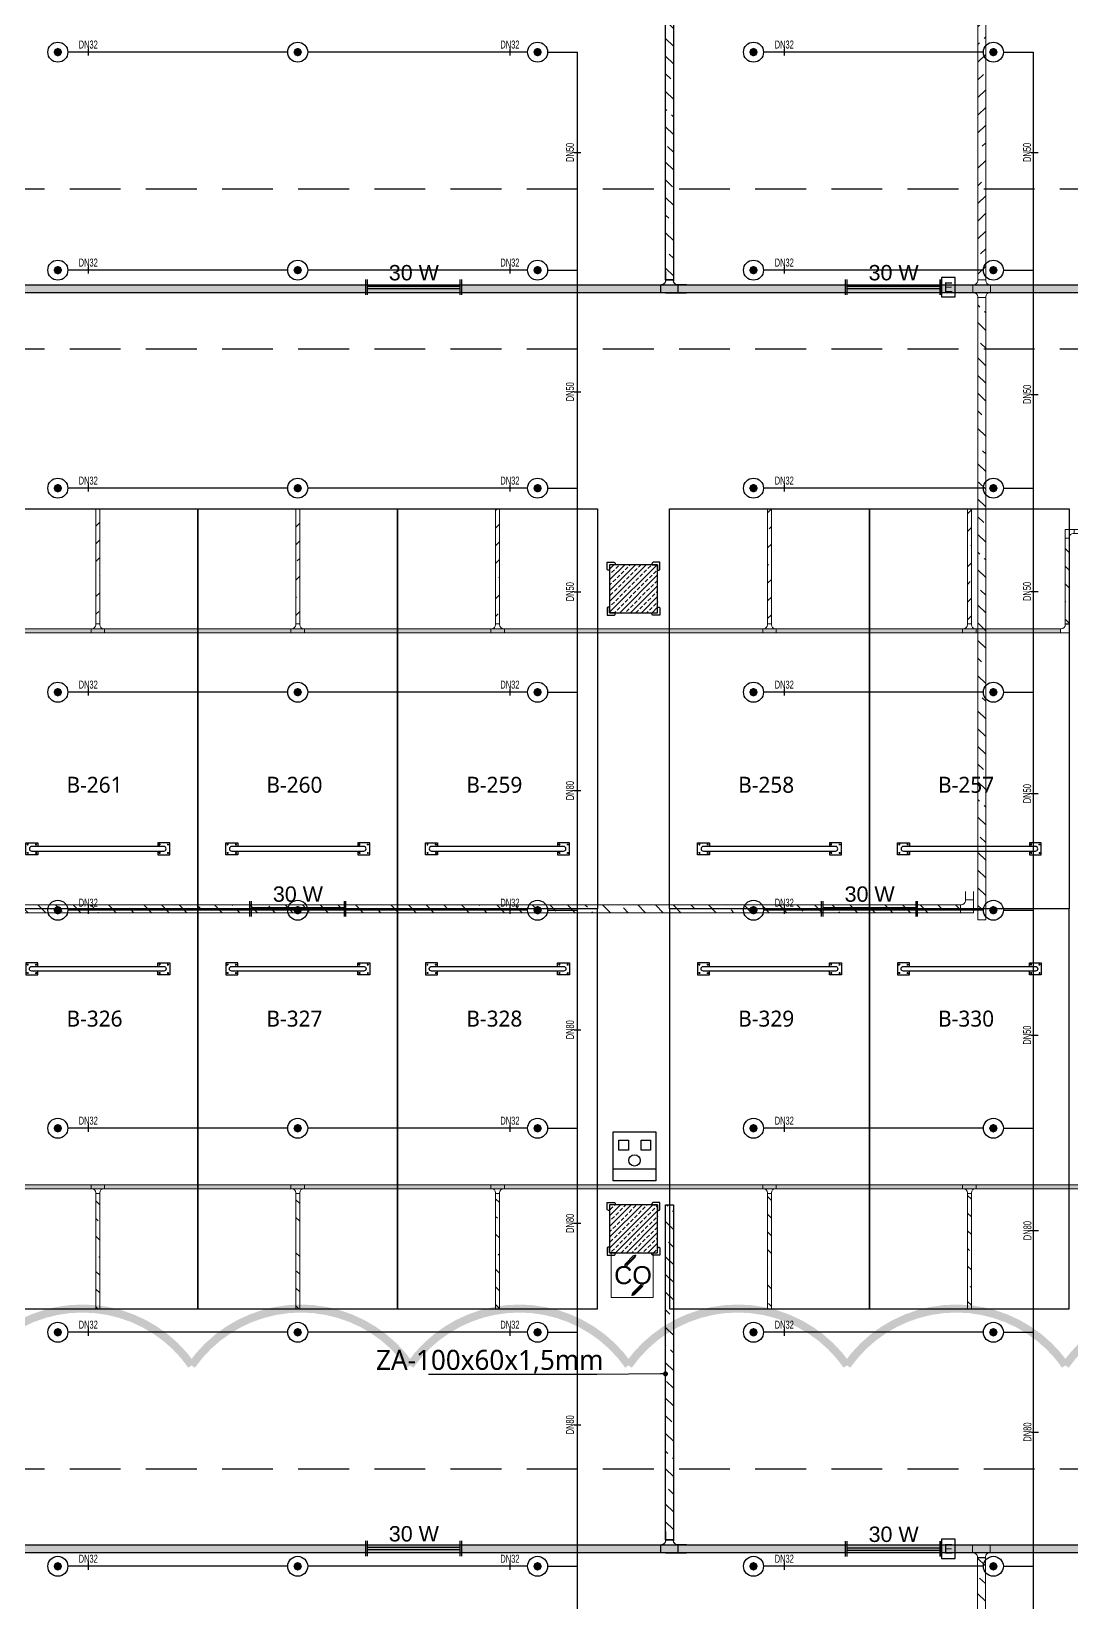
# Model space of a CAD drawing. Header units: millimetres. Extents: x -379292 to 1221486, y 92049 to 447512.
# Drawn here: x -132185 to -119176, y 203947 to 223584 of the extents above; entities that cross this region are included whole.
import ezdxf
from ezdxf import colors
from ezdxf.entities.mleader import LeaderData, LeaderLine
from ezdxf.enums import TextEntityAlignment as Align
from ezdxf.math import Vec2, Vec3

# ---------------------------------------------------------------- set-up
doc = ezdxf.new("R2010")
doc.units = ezdxf.units.MM
doc.linetypes.add('HIDDEN', pattern=[9.525, 6.35, -3.175])
for name, color, linetype in [('-M-YNGN-BORUID', 7, 'Continuous'), ('-M-YNGN-BORUUZUN', 7, 'Continuous'), ('-M-YNGN-BORUYUK', 7, 'Continuous'), ('-M-YNGN-SPR-YUK', 7, 'Continuous'), ('-M-YNGN-ZON4-CAP-', 7, 'Continuous'), ('-M-YNGN-ZON4-SPR-', 7, 'Continuous'), ('05_HATCH CONCRETE', 141, 'Continuous'), ('05_SYMBOL', 2, 'Continuous'), ('08_LAMP', 4, 'Continuous'), ('08_SOCKET', 4, 'Continuous'), ('202-A-Y-MahalAd', 141, 'Continuous'), ('E_CT_ZA', 6, 'Continuous'), ('EYazı', 7, 'Continuous')]:
    doc.layers.add(name, color=color, linetype=linetype)
doc.layers.add('-M-YNGN-SPR-CAPCIZGI', color=188, linetype='Continuous', plot=False)
for name, color, linetype, lineweight in [('-M-YNGN-ZON4', 3, 'SP', 30), ('08_DEDECTOR', 3, 'Continuous', 9), ('E_CT_AYDINLATMA', 3, 'Continuous', 9), ('E_CT_KIRMIZI', 1, 'Continuous', 9)]:
    doc.layers.add(name, color=color, linetype=linetype, lineweight=lineweight)
doc.styles.add('CIZGI', font='tahoma.ttf', dxfattribs={"width": 0.8, "oblique": 20})
doc.styles.add('HCAD', font='HCAD.SHX', dxfattribs={"width": 0.8, "height": 0.2})
doc.styles.add('PIPESIZE', font='hcad.shx', dxfattribs={"width": 0.8})
doc.styles.add('SPR-NOT', font='romans.shx')
doc.styles.get("Standard").update_dxf_attribs({"font": 'segoeuil.ttf'})
doc.styles.add('YAZI-2', font='arial.ttf', dxfattribs={"height": 2})
doc.styles.add('YAZI-3', font='arial.ttf', dxfattribs={"height": 3})
doc.linetypes.add('SP', pattern='A,2,-0.1,["SP",CIZGI,S=0.14,R=0.2,X=0,Y=-0.07],-0.255', length=2.355)
pattern_1 = [(225, (905000, -3e-07), (67.351921, -67.351921), []), (225, (904932.65, -3e-07), (67.351921, -67.351921), [47.625, -23.8125])]

# ---------------------------------------------------------------- blocks, each defined once
blk = doc.blocks.new('202_Vida')
at = {"color": 0, "linetype": 'ByBlock', "ltscale": 0.2}
for points in [[(1, 0), (-1, 0)], [(0, 1), (0, -1)]]:
    blk.add_lwpolyline(points, dxfattribs=at)
at = {"color": 0, "linetype": 'ByBlock'}
for radius in [0.42, 0.23, 0.155]:
    blk.add_circle((0, 0), radius, dxfattribs=at)
blk = doc.blocks.new('202_Stoper')
at = {"color": 0, "linetype": 'ByBlock'}
for points in [[(-750, -30), (-750, -75), (-900, -75), (-900, 75), (-750, 75), (-750, 30)], [(750, -30), (750, -75), (900, -75), (900, 75), (750, 75), (750, 30)]]:
    blk.add_lwpolyline(points, dxfattribs=at)
blk.add_lwpolyline([(825, -30, 1), (825, 30), (-825, 30, 1), (-825, -30)], format="xyb", close=True, dxfattribs=at)
at = {"color": 0, "linetype": 'ByBlock', "yscale": 10, "zscale": 10, "rotation": 180}
for p, xscale in [((-877, 53), -10), ((-772, 53), 10), ((772, 53), -10), ((877, 53), 10)]:
    blk.add_blockref('202_Vida', p, dxfattribs=dict(at, xscale=xscale))
at = {"color": 0, "linetype": 'ByBlock', "yscale": 10, "zscale": 10}
for p, xscale in [((-877, -52), 10), ((-772, -52), -10), ((772, -52), 10), ((877, -52), -10)]:
    blk.add_blockref('202_Vida', p, dxfattribs=dict(at, xscale=xscale))
blk = doc.blocks.new('202_Mahalblok')
at = {"color": 0, "linetype": 'ByBlock', "flags": 128}
blk.add_lwpolyline([(0, 0), (0, 5000), (2500, 5000), (2500, 0)], close=True, dxfattribs=at)
at = {"color": 252}
blk.add_blockref('202_Stoper', (1250, 750), dxfattribs=at)
at = {"color": 0, "linetype": 'ByBlock', "ltscale": 25}
blk.add_attdef('MAHALNO', text='', height=200, dxfattribs=at).set_placement((1209, 1390), align=Align.BOTTOM_CENTER)
blk = doc.blocks.new('bariyer')
at = {"color": 8, "ltscale": 25}
blk.add_lwpolyline([(0, -70), (15, -70, 0.414214), (30, -55), (30, 30), (-55, 30, 0.414214), (-70, 15), (-70, 0), (0, 0)], format="xyb", close=True, dxfattribs=at)
blk = doc.blocks.new('OtoParkBodrumKatMimari')
at = {"layer": '05_HATCH CONCRETE'}
h = blk.add_hatch(dxfattribs=at)
h.set_pattern_fill('ANSI33', color=8, scale=15, angle=180, style=0)
h.set_pattern_definition(pattern_1)
h.paths.add_polyline_path([(122000, 116100), (121400, 116100), (121400, 115500), (122000, 115500)])
h = blk.add_hatch(dxfattribs=at)
h.set_pattern_fill('ANSI33', color=8, scale=15, angle=180, style=0)
h.set_pattern_definition(pattern_1)
h.paths.add_polyline_path([(122000, 108100), (121400, 108100), (121400, 107500), (122000, 107500)])
at = {"color": 5}
for points in [[(122000, 116100), (121400, 116100), (121400, 115500), (122000, 115500)], [(122000, 108100), (121400, 108100), (121400, 107500), (122000, 107500)]]:
    blk.add_lwpolyline(points, close=True, dxfattribs=at)
at = {"layer": '05_SYMBOL', "color": 252, "linetype": 'HIDDEN', "ltscale": 100}
for points in [[(19400, 120800), (128500, 120800)], [(19400, 118800), (135650, 118800)], [(19400, 104800), (128500, 104800)]]:
    blk.add_lwpolyline(points, dxfattribs=at)
at = {"layer": '05_SYMBOL', "color": 8, "xscale": -1}
for p in [(121400, 116100), (121400, 108100)]:
    blk.add_blockref('bariyer', p, dxfattribs=at)
at = {"layer": '05_SYMBOL', "color": 8}
for p in [(122000, 116100), (122000, 108100)]:
    blk.add_blockref('bariyer', p, dxfattribs=at)
at = {"layer": '05_SYMBOL', "color": 8, "rotation": 180}
for p in [(121400, 115500), (121400, 107500)]:
    blk.add_blockref('bariyer', p, dxfattribs=at)
at = {"layer": '05_SYMBOL', "color": 8, "xscale": -1, "rotation": 180}
for p in [(122000, 115500), (122000, 107500)]:
    blk.add_blockref('bariyer', p, dxfattribs=at)
at = {"layer": '202-A-Y-MahalAd', "color": 8, "ltscale": 25}
for p, values in [((113750, 111800), {'MAHALNO': 'B-261'}), ((116250, 111800), {'MAHALNO': 'B-260'}), ((118750, 111800), {'MAHALNO': 'B-259'}), ((122150, 111800), {'MAHALNO': 'B-258'}), ((124650, 111800), {'MAHALNO': 'B-257'})]:
    blk.add_blockref('202_Mahalblok', p, dxfattribs=at).add_auto_attribs(values)
ref = blk.add_blockref('202_Mahalblok', (113750, 111800), dxfattribs=dict(at, xscale=-1, rotation=180))
ref.add_attrib('MAHALNO', 'B-326', dxfattribs={"layer": '0', "color": 0, "linetype": 'ByBlock', "ltscale": 25, "height": 200}).set_placement((114959, 110267), align=Align.BOTTOM_CENTER)
ref = blk.add_blockref('202_Mahalblok', (116250, 111800), dxfattribs=dict(at, xscale=-1, rotation=180))
ref.add_attrib('MAHALNO', 'B-327', dxfattribs={"layer": '0', "color": 0, "linetype": 'ByBlock', "ltscale": 25, "height": 200}).set_placement((117459, 110267), align=Align.BOTTOM_CENTER)
ref = blk.add_blockref('202_Mahalblok', (118750, 111800), dxfattribs=dict(at, xscale=-1, rotation=180))
ref.add_attrib('MAHALNO', 'B-328', dxfattribs={"layer": '0', "color": 0, "linetype": 'ByBlock', "ltscale": 25, "height": 200}).set_placement((119959, 110267), align=Align.BOTTOM_CENTER)
ref = blk.add_blockref('202_Mahalblok', (122150, 111800), dxfattribs=dict(at, xscale=-1, rotation=180))
ref.add_attrib('MAHALNO', 'B-329', dxfattribs={"layer": '0', "color": 0, "linetype": 'ByBlock', "ltscale": 25, "height": 200}).set_placement((123359, 110267), align=Align.BOTTOM_CENTER)
ref = blk.add_blockref('202_Mahalblok', (124650, 111800), dxfattribs=dict(at, xscale=-1, rotation=180))
ref.add_attrib('MAHALNO', 'B-330', dxfattribs={"layer": '0', "color": 0, "linetype": 'ByBlock', "ltscale": 25, "height": 200}).set_placement((125859, 110267), align=Align.BOTTOM_CENTER)
blk = doc.blocks.new('SP-C-UP-12')
at = {"ltscale": 10}
blk.add_line((0, 0), (0, 0), dxfattribs=at)
at = {"color": 1, "linetype": 'Continuous'}
blk.add_circle((0, 0), 12.5, dxfattribs=at)
at = {"ltscale": 10}
for points in [[(-5.4, 0), (-3.8, 3.8), (-3.8, -3.8), (0, 5.4)], [(-3.8, -3.8), (0, 5.4), (0, -5.4), (3.8, 3.8)], [(0, -5.4), (3.8, 3.8), (3.8, -3.8), (5.4, 0)]]:
    blk.add_solid(points, dxfattribs=at)
at = {"layer": '-M-YNGN-SPR-YUK', "style": 'SPR-NOT', "width": 0.5, "flags": 9}
for tag, p in [('YUK', (0, 17.8)), ('CAP', (0, 14.4)), ('TIP', (0.2, 10.8))]:
    blk.add_attdef(tag, text='', height=2.5, dxfattribs=at).set_placement(p, align=Align.MIDDLE_CENTER)
blk = doc.blocks.new('SPRKL100')
at = {"layer": '-M-YNGN-SPR-CAPCIZGI'}
blk.add_line((0, 0.43), (0, -0.43), dxfattribs=at)
at = {"layer": '-M-YNGN-BORUID', "color": 0, "style": 'HCAD', "width": 0.8, "flags": 1}
blk.add_attdef('DIC', text='', height=0.4, dxfattribs=at).set_placement((0, -1.69), align=Align.CENTER)
at = {"layer": '-M-YNGN-BORUUZUN', "color": 0, "style": 'HCAD', "width": 0.7}
blk.add_attdef('BOY', text='', height=0.8, dxfattribs=at).set_placement((0, -1.08), align=Align.CENTER)
at = {"layer": '-M-YNGN-BORUYUK', "color": 6, "style": 'PIPESIZE', "width": 0.8}
blk.add_attdef('YUK', text='', height=0.5, dxfattribs=at).set_placement((0, 1.87), align=Align.CENTER)
at = {"color": 0, "style": 'PIPESIZE', "width": 0.7}
blk.add_attdef('CAP', text='', height=1, dxfattribs=at).set_placement((0, 0.45), align=Align.CENTER)
blk = doc.blocks.new('A$C69E781E7')
at = {"layer": '-M-YNGN-ZON4', "ltscale": 500}
for p, q in [((-2193.4, -2137.6), (-2468.4, -2137.6)), ((-1893.4, -2137.6), (-2168.4, -2137.6)), ((-1868.4, -2137.6), (-1830.9, -2137.6)), ((-1830.9, -7485.1), (-1830.9, -2137.6)), ((-1323.4, -2137.6), (-1598.4, -2137.6)), ((-1298.4, -2137.6), (-1260.9, -2137.6)), ((-1260.9, -2137.6), (-1260.9, -7485.1)), ((-2193.4, -2410.1), (-2468.4, -2410.1)), ((-1893.4, -2410.1), (-2168.4, -2410.1)), ((-1868.4, -2410.1), (-1830.9, -2410.1)), ((-1323.4, -2410.1), (-1598.4, -2410.1)), ((-1298.4, -2410.1), (-1260.9, -2410.1)), ((-2193.4, -2682.6), (-2468.4, -2682.6)), ((-1893.4, -2682.6), (-2168.4, -2682.6)), ((-1868.4, -2682.6), (-1830.9, -2682.6)), ((-1323.4, -2682.6), (-1598.4, -2682.6)), ((-1298.4, -2682.6), (-1260.9, -2682.6)), ((-2193.4, -2937.6), (-2468.4, -2937.6)), ((-1893.4, -2937.6), (-2168.4, -2937.6)), ((-1868.4, -2937.6), (-1830.9, -2937.6)), ((-1323.4, -2937.6), (-1598.4, -2937.6)), ((-1298.4, -2937.6), (-1260.9, -2937.6)), ((-2193.4, -3210.1), (-2468.4, -3210.1)), ((-1893.4, -3210.1), (-2168.4, -3210.1)), ((-1868.4, -3210.1), (-1830.9, -3210.1)), ((-1323.4, -3210.1), (-1598.4, -3210.1)), ((-1298.4, -3210.1), (-1260.9, -3210.1)), ((-2193.4, -3482.6), (-2468.4, -3482.6)), ((-1893.4, -3482.6), (-2168.4, -3482.6)), ((-1868.4, -3482.6), (-1830.9, -3482.6)), ((-1323.4, -3482.6), (-1598.4, -3482.6)), ((-1298.4, -3482.6), (-1260.9, -3482.6)), ((-2193.4, -3737.6), (-2468.4, -3737.6)), ((-1893.4, -3737.6), (-2168.4, -3737.6)), ((-1868.4, -3737.6), (-1830.9, -3737.6)), ((-1323.4, -3737.6), (-1598.4, -3737.6)), ((-1298.4, -3737.6), (-1260.9, -3737.6)), ((-2193.4, -4030.1), (-2468.4, -4030.1)), ((-1893.4, -4030.1), (-2168.4, -4030.1)), ((-1868.4, -4030.1), (-1830.9, -4030.1)), ((-1323.4, -4030.1), (-1598.4, -4030.1)), ((-1298.4, -4030.1), (-1260.9, -4030.1))]:
    blk.add_line(p, q, dxfattribs=at)
at = {"layer": '-M-YNGN-ZON4-CAP-'}
ref = blk.add_blockref('SPRKL100', (-2442.9, -2137.6), dxfattribs=dict(at, xscale=10, yscale=10, zscale=10))
ref.add_attrib('CAP', 'DN32', dxfattribs={"layer": '0', "color": 0, "height": 10, "style": 'PIPESIZE', "width": 0.7}).set_placement((-2442.9, -2133.1), align=Align.CENTER)
ref = blk.add_blockref('SPRKL100', (-1915.5, -2137.6), dxfattribs=dict(at, xscale=10, yscale=10, zscale=10))
ref.add_attrib('CAP', 'DN32', dxfattribs={"layer": '0', "color": 0, "height": 10, "style": 'PIPESIZE', "width": 0.7}).set_placement((-1915.5, -2133.1), align=Align.CENTER)
ref = blk.add_blockref('SPRKL100', (-1572.4, -2137.6), dxfattribs=dict(at, xscale=10, yscale=10, zscale=10))
ref.add_attrib('CAP', 'DN32', dxfattribs={"layer": '0', "color": 0, "height": 10, "style": 'PIPESIZE', "width": 0.7}).set_placement((-1572.4, -2133.1), align=Align.CENTER)
ref = blk.add_blockref('SPRKL100', (-1830.9, -2263), dxfattribs=dict(at, xscale=10.00000000000001, yscale=10.00000000000001, zscale=10.00000000000001, rotation=90))
ref.add_attrib('CAP', 'DN50', dxfattribs={"layer": '0', "color": 0, "height": 10, "rotation": 90, "style": 'PIPESIZE', "width": 0.7}).set_placement((-1835.4, -2263), align=Align.CENTER)
ref = blk.add_blockref('SPRKL100', (-1259.2, -2263), dxfattribs=dict(at, xscale=10.00000000000001, yscale=10.00000000000001, zscale=10.00000000000001, rotation=90))
ref.add_attrib('CAP', 'DN50', dxfattribs={"layer": '0', "color": 0, "height": 10, "rotation": 90, "style": 'PIPESIZE', "width": 0.7}).set_placement((-1263.7, -2263), align=Align.CENTER)
ref = blk.add_blockref('SPRKL100', (-2442.9, -2410.1), dxfattribs=dict(at, xscale=10, yscale=10, zscale=10))
ref.add_attrib('CAP', 'DN32', dxfattribs={"layer": '0', "color": 0, "height": 10, "style": 'PIPESIZE', "width": 0.7}).set_placement((-2442.9, -2405.6), align=Align.CENTER)
ref = blk.add_blockref('SPRKL100', (-1915.5, -2410.1), dxfattribs=dict(at, xscale=10, yscale=10, zscale=10))
ref.add_attrib('CAP', 'DN32', dxfattribs={"layer": '0', "color": 0, "height": 10, "style": 'PIPESIZE', "width": 0.7}).set_placement((-1915.5, -2405.6), align=Align.CENTER)
ref = blk.add_blockref('SPRKL100', (-1572.4, -2410.1), dxfattribs=dict(at, xscale=10, yscale=10, zscale=10))
ref.add_attrib('CAP', 'DN32', dxfattribs={"layer": '0', "color": 0, "height": 10, "style": 'PIPESIZE', "width": 0.7}).set_placement((-1572.4, -2405.6), align=Align.CENTER)
ref = blk.add_blockref('SPRKL100', (-1830.9, -2562.1), dxfattribs=dict(at, xscale=10.00000000000001, yscale=10.00000000000001, zscale=10.00000000000001, rotation=90))
ref.add_attrib('CAP', 'DN50', dxfattribs={"layer": '0', "color": 0, "height": 10, "rotation": 90, "style": 'PIPESIZE', "width": 0.7}).set_placement((-1835.4, -2562.1), align=Align.CENTER)
ref = blk.add_blockref('SPRKL100', (-1259.2, -2565.3), dxfattribs=dict(at, xscale=10.00000000000001, yscale=10.00000000000001, zscale=10.00000000000001, rotation=90))
ref.add_attrib('CAP', 'DN50', dxfattribs={"layer": '0', "color": 0, "height": 10, "rotation": 90, "style": 'PIPESIZE', "width": 0.7}).set_placement((-1263.7, -2565.3), align=Align.CENTER)
ref = blk.add_blockref('SPRKL100', (-2442.9, -2682.6), dxfattribs=dict(at, xscale=10, yscale=10, zscale=10))
ref.add_attrib('CAP', 'DN32', dxfattribs={"layer": '0', "color": 0, "height": 10, "style": 'PIPESIZE', "width": 0.7}).set_placement((-2442.9, -2678.1), align=Align.CENTER)
ref = blk.add_blockref('SPRKL100', (-1915.5, -2682.6), dxfattribs=dict(at, xscale=10, yscale=10, zscale=10))
ref.add_attrib('CAP', 'DN32', dxfattribs={"layer": '0', "color": 0, "height": 10, "style": 'PIPESIZE', "width": 0.7}).set_placement((-1915.5, -2678.1), align=Align.CENTER)
ref = blk.add_blockref('SPRKL100', (-1572.4, -2682.6), dxfattribs=dict(at, xscale=10, yscale=10, zscale=10))
ref.add_attrib('CAP', 'DN32', dxfattribs={"layer": '0', "color": 0, "height": 10, "style": 'PIPESIZE', "width": 0.7}).set_placement((-1572.4, -2678.1), align=Align.CENTER)
ref = blk.add_blockref('SPRKL100', (-1830.9, -2812), dxfattribs=dict(at, xscale=10.00000000000001, yscale=10.00000000000001, zscale=10.00000000000001, rotation=90))
ref.add_attrib('CAP', 'DN50', dxfattribs={"layer": '0', "color": 0, "height": 10, "rotation": 90, "style": 'PIPESIZE', "width": 0.7}).set_placement((-1835.4, -2812), align=Align.CENTER)
ref = blk.add_blockref('SPRKL100', (-1259.2, -2811.7), dxfattribs=dict(at, xscale=10.00000000000001, yscale=10.00000000000001, zscale=10.00000000000001, rotation=90))
ref.add_attrib('CAP', 'DN50', dxfattribs={"layer": '0', "color": 0, "height": 10, "rotation": 90, "style": 'PIPESIZE', "width": 0.7}).set_placement((-1263.7, -2811.7), align=Align.CENTER)
ref = blk.add_blockref('SPRKL100', (-2442.9, -2937.6), dxfattribs=dict(at, xscale=10, yscale=10, zscale=10))
ref.add_attrib('CAP', 'DN32', dxfattribs={"layer": '0', "color": 0, "height": 10, "style": 'PIPESIZE', "width": 0.7}).set_placement((-2442.9, -2933.1), align=Align.CENTER)
ref = blk.add_blockref('SPRKL100', (-1915.5, -2937.6), dxfattribs=dict(at, xscale=10, yscale=10, zscale=10))
ref.add_attrib('CAP', 'DN32', dxfattribs={"layer": '0', "color": 0, "height": 10, "style": 'PIPESIZE', "width": 0.7}).set_placement((-1915.5, -2933.1), align=Align.CENTER)
ref = blk.add_blockref('SPRKL100', (-1572.4, -2937.6), dxfattribs=dict(at, xscale=10, yscale=10, zscale=10))
ref.add_attrib('CAP', 'DN32', dxfattribs={"layer": '0', "color": 0, "height": 10, "style": 'PIPESIZE', "width": 0.7}).set_placement((-1572.4, -2933.1), align=Align.CENTER)
ref = blk.add_blockref('SPRKL100', (-1830.9, -3060.6), dxfattribs=dict(at, xscale=10.00000000000001, yscale=10.00000000000001, zscale=10.00000000000001, rotation=90))
ref.add_attrib('CAP', 'DN80', dxfattribs={"layer": '0', "color": 0, "height": 10, "rotation": 90, "style": 'PIPESIZE', "width": 0.7}).set_placement((-1835.4, -3060.6), align=Align.CENTER)
ref = blk.add_blockref('SPRKL100', (-1259.2, -3064.4), dxfattribs=dict(at, xscale=10.00000000000001, yscale=10.00000000000001, zscale=10.00000000000001, rotation=90))
ref.add_attrib('CAP', 'DN50', dxfattribs={"layer": '0', "color": 0, "height": 10, "rotation": 90, "style": 'PIPESIZE', "width": 0.7}).set_placement((-1263.7, -3064.4), align=Align.CENTER)
ref = blk.add_blockref('SPRKL100', (-2442.9, -3210.1), dxfattribs=dict(at, xscale=10, yscale=10, zscale=10))
ref.add_attrib('CAP', 'DN32', dxfattribs={"layer": '0', "color": 0, "height": 10, "style": 'PIPESIZE', "width": 0.7}).set_placement((-2442.9, -3205.6), align=Align.CENTER)
ref = blk.add_blockref('SPRKL100', (-1915.5, -3210.1), dxfattribs=dict(at, xscale=10, yscale=10, zscale=10))
ref.add_attrib('CAP', 'DN32', dxfattribs={"layer": '0', "color": 0, "height": 10, "style": 'PIPESIZE', "width": 0.7}).set_placement((-1915.5, -3205.6), align=Align.CENTER)
ref = blk.add_blockref('SPRKL100', (-1572.4, -3210.1), dxfattribs=dict(at, xscale=10, yscale=10, zscale=10))
ref.add_attrib('CAP', 'DN32', dxfattribs={"layer": '0', "color": 0, "height": 10, "style": 'PIPESIZE', "width": 0.7}).set_placement((-1572.4, -3205.6), align=Align.CENTER)
ref = blk.add_blockref('SPRKL100', (-1830.9, -3359.5), dxfattribs=dict(at, xscale=10.00000000000001, yscale=10.00000000000001, zscale=10.00000000000001, rotation=90))
ref.add_attrib('CAP', 'DN80', dxfattribs={"layer": '0', "color": 0, "height": 10, "rotation": 90, "style": 'PIPESIZE', "width": 0.7}).set_placement((-1835.4, -3359.5), align=Align.CENTER)
ref = blk.add_blockref('SPRKL100', (-1259.2, -3366.2), dxfattribs=dict(at, xscale=10.00000000000001, yscale=10.00000000000001, zscale=10.00000000000001, rotation=90))
ref.add_attrib('CAP', 'DN50', dxfattribs={"layer": '0', "color": 0, "height": 10, "rotation": 90, "style": 'PIPESIZE', "width": 0.7}).set_placement((-1263.7, -3366.2), align=Align.CENTER)
ref = blk.add_blockref('SPRKL100', (-2442.9, -3482.6), dxfattribs=dict(at, xscale=10, yscale=10, zscale=10))
ref.add_attrib('CAP', 'DN32', dxfattribs={"layer": '0', "color": 0, "height": 10, "style": 'PIPESIZE', "width": 0.7}).set_placement((-2442.9, -3478.1), align=Align.CENTER)
ref = blk.add_blockref('SPRKL100', (-1915.5, -3482.6), dxfattribs=dict(at, xscale=10, yscale=10, zscale=10))
ref.add_attrib('CAP', 'DN32', dxfattribs={"layer": '0', "color": 0, "height": 10, "style": 'PIPESIZE', "width": 0.7}).set_placement((-1915.5, -3478.1), align=Align.CENTER)
ref = blk.add_blockref('SPRKL100', (-1572.4, -3482.6), dxfattribs=dict(at, xscale=10, yscale=10, zscale=10))
ref.add_attrib('CAP', 'DN32', dxfattribs={"layer": '0', "color": 0, "height": 10, "style": 'PIPESIZE', "width": 0.7}).set_placement((-1572.4, -3478.1), align=Align.CENTER)
ref = blk.add_blockref('SPRKL100', (-1830.9, -3601.4), dxfattribs=dict(at, xscale=10.00000000000001, yscale=10.00000000000001, zscale=10.00000000000001, rotation=90))
ref.add_attrib('CAP', 'DN80', dxfattribs={"layer": '0', "color": 0, "height": 10, "rotation": 90, "style": 'PIPESIZE', "width": 0.7}).set_placement((-1835.4, -3601.4), align=Align.CENTER)
ref = blk.add_blockref('SPRKL100', (-1258.8, -3610.5), dxfattribs=dict(at, xscale=10.00000000000001, yscale=10.00000000000001, zscale=10.00000000000001, rotation=90))
ref.add_attrib('CAP', 'DN80', dxfattribs={"layer": '0', "color": 0, "height": 10, "rotation": 90, "style": 'PIPESIZE', "width": 0.7}).set_placement((-1263.3, -3610.5), align=Align.CENTER)
ref = blk.add_blockref('SPRKL100', (-2442.9, -3737.6), dxfattribs=dict(at, xscale=10, yscale=10, zscale=10))
ref.add_attrib('CAP', 'DN32', dxfattribs={"layer": '0', "color": 0, "height": 10, "style": 'PIPESIZE', "width": 0.7}).set_placement((-2442.9, -3733.1), align=Align.CENTER)
ref = blk.add_blockref('SPRKL100', (-1915.5, -3737.6), dxfattribs=dict(at, xscale=10, yscale=10, zscale=10))
ref.add_attrib('CAP', 'DN32', dxfattribs={"layer": '0', "color": 0, "height": 10, "style": 'PIPESIZE', "width": 0.7}).set_placement((-1915.5, -3733.1), align=Align.CENTER)
ref = blk.add_blockref('SPRKL100', (-1572.4, -3737.6), dxfattribs=dict(at, xscale=10, yscale=10, zscale=10))
ref.add_attrib('CAP', 'DN32', dxfattribs={"layer": '0', "color": 0, "height": 10, "style": 'PIPESIZE', "width": 0.7}).set_placement((-1572.4, -3733.1), align=Align.CENTER)
ref = blk.add_blockref('SPRKL100', (-1830.9, -3853.3), dxfattribs=dict(at, xscale=10.00000000000001, yscale=10.00000000000001, zscale=10.00000000000001, rotation=90))
ref.add_attrib('CAP', 'DN80', dxfattribs={"layer": '0', "color": 0, "height": 10, "rotation": 90, "style": 'PIPESIZE', "width": 0.7}).set_placement((-1835.4, -3853.3), align=Align.CENTER)
ref = blk.add_blockref('SPRKL100', (-1258.8, -3862.3), dxfattribs=dict(at, xscale=10.00000000000001, yscale=10.00000000000001, zscale=10.00000000000001, rotation=90))
ref.add_attrib('CAP', 'DN80', dxfattribs={"layer": '0', "color": 0, "height": 10, "rotation": 90, "style": 'PIPESIZE', "width": 0.7}).set_placement((-1263.3, -3862.3), align=Align.CENTER)
ref = blk.add_blockref('SPRKL100', (-2442.9, -4030.1), dxfattribs=dict(at, xscale=10, yscale=10, zscale=10))
ref.add_attrib('CAP', 'DN32', dxfattribs={"layer": '0', "color": 0, "height": 10, "style": 'PIPESIZE', "width": 0.7}).set_placement((-2442.9, -4025.6), align=Align.CENTER)
ref = blk.add_blockref('SPRKL100', (-1915.5, -4030.1), dxfattribs=dict(at, xscale=10, yscale=10, zscale=10))
ref.add_attrib('CAP', 'DN32', dxfattribs={"layer": '0', "color": 0, "height": 10, "style": 'PIPESIZE', "width": 0.7}).set_placement((-1915.5, -4025.6), align=Align.CENTER)
ref = blk.add_blockref('SPRKL100', (-1572.4, -4030.1), dxfattribs=dict(at, xscale=10, yscale=10, zscale=10))
ref.add_attrib('CAP', 'DN32', dxfattribs={"layer": '0', "color": 0, "height": 10, "style": 'PIPESIZE', "width": 0.7}).set_placement((-1572.4, -4025.6), align=Align.CENTER)
at = {"layer": '-M-YNGN-ZON4-SPR-'}
for p in [(-2480.9, -2137.6), (-2180.9, -2137.6), (-1880.9, -2137.6), (-1610.9, -2137.6), (-1310.9, -2137.6), (-2480.9, -2410.1), (-2180.9, -2410.1), (-1880.9, -2410.1), (-1610.9, -2410.1), (-1310.9, -2410.1), (-2480.9, -2682.6), (-2180.9, -2682.6), (-1880.9, -2682.6), (-1610.9, -2682.6), (-1310.9, -2682.6), (-2480.9, -2937.6), (-2180.9, -2937.6), (-1880.9, -2937.6), (-1610.9, -2937.6), (-1310.9, -2937.6), (-2480.9, -3210.1), (-2180.9, -3210.1), (-1880.9, -3210.1), (-1610.9, -3210.1), (-1310.9, -3210.1), (-2480.9, -3482.6), (-2180.9, -3482.6), (-1880.9, -3482.6), (-1610.9, -3482.6), (-1310.9, -3482.6), (-2480.9, -3737.6), (-2180.9, -3737.6), (-1880.9, -3737.6), (-1610.9, -3737.6), (-1310.9, -3737.6), (-2480.9, -4030.1), (-2180.9, -4030.1), (-1880.9, -4030.1), (-1610.9, -4030.1), (-1310.9, -4030.1)]:
    blk.add_blockref('SP-C-UP-12', p, dxfattribs=at)
blk = doc.blocks.new('*U604')
h = blk.add_hatch()
h.set_pattern_fill('ANSI33', color=0, scale=50, angle=1, style=0)
h.paths.add_polyline_path([(-1251, 100), (113124, 100), (113124, 0), (-1251, 0)])
at = {"color": 0}
blk.add_lwpolyline([(-1251, 100), (113124, 100), (113124, 0), (-1251, 0)], close=True, dxfattribs=at)
at = {"ltscale": 25, "flags": 1}
for tag, p in [('YUKSEKLIK', (-229, -149)), ('KALINLIK', (-229, -213))]:
    blk.add_attdef(tag, p, '', height=50, dxfattribs=at)
blk = doc.blocks.new('*U136')
at = {"color": 0}
for p, q in [((264, 264), (-164, 264)), ((-60, 264), (-60, 164)), ((0, 264), (264, 264)), ((160, 264), (160, 164)), ((-164, 164), (-50, 164)), ((0, 0), (0, 114)), ((0, 104), (100, 104)), ((100, 0), (100, 114)), ((264, 164), (150, 164))]:
    blk.add_line(p, q, dxfattribs=at)
for centre, start, end in [((-50, 114), 0, 90), ((150, 114), 90, 180)]:
    blk.add_arc(centre, 50, start, end, dxfattribs=at)
blk = doc.blocks.new('*U590')
h = blk.add_hatch()
h.set_pattern_fill('ANSI33', color=0, scale=50, angle=1, style=0)
h.paths.add_polyline_path([(-1474, 100), (6306, 100), (6306, 0), (-1474, 0)])
at = {"color": 0}
blk.add_lwpolyline([(-1474, 100), (6306, 100), (6306, 0), (-1474, 0)], close=True, dxfattribs=at)
at = {"ltscale": 25, "flags": 1}
for tag, p in [('YUKSEKLIK', (-229, -149)), ('KALINLIK', (-229, -213))]:
    blk.add_attdef(tag, p, '', height=50, dxfattribs=at)
blk = doc.blocks.new('*U615')
h = blk.add_hatch()
h.set_pattern_fill('ANSI33', color=0, scale=50, angle=1, style=0)
h.paths.add_polyline_path([(-17993, 100), (8347, 100), (8347, 0), (-17993, 0)])
at = {"color": 0}
blk.add_lwpolyline([(-17993, 100), (8347, 100), (8347, 0), (-17993, 0)], close=True, dxfattribs=at)
at = {"ltscale": 25, "flags": 1}
for tag, p in [('YUKSEKLIK', (-229, -149)), ('KALINLIK', (-229, -213))]:
    blk.add_attdef(tag, p, '', height=50, dxfattribs=at)
blk = doc.blocks.new('*U616')
h = blk.add_hatch()
h.set_pattern_fill('ANSI33', color=0, scale=50, angle=1, style=0)
h.paths.add_polyline_path([(-1478, 100), (6302, 100), (6302, 0), (-1478, 0)])
at = {"color": 0}
blk.add_lwpolyline([(-1478, 100), (6302, 100), (6302, 0), (-1478, 0)], close=True, dxfattribs=at)
at = {"ltscale": 25, "flags": 1}
for tag, p in [('YUKSEKLIK', (-229, -149)), ('KALINLIK', (-229, -213))]:
    blk.add_attdef(tag, p, '', height=50, dxfattribs=at)
blk = doc.blocks.new('*U143')
at = {"color": 0}
for p, q in [((0, 0), (0, 264)), ((0, 264), (264, 264)), ((160, 264), (160, 164)), ((0, 104), (100, 104)), ((100, 0), (100, 114)), ((264, 164), (150, 164))]:
    blk.add_line(p, q, dxfattribs=at)
blk.add_arc((150, 114), 50, 90, 180, dxfattribs=at)
blk = doc.blocks.new('*U618')
h = blk.add_hatch()
h.set_pattern_fill('ANSI33', color=0, scale=50, angle=1, style=0)
h.paths.add_polyline_path([(-1242, 100), (6538, 100), (6538, 0), (-1242, 0)])
at = {"color": 0}
blk.add_lwpolyline([(-1242, 100), (6538, 100), (6538, 0), (-1242, 0)], close=True, dxfattribs=at)
at = {"ltscale": 25, "flags": 1}
for tag, p in [('YUKSEKLIK', (-229, -149)), ('KALINLIK', (-229, -213))]:
    blk.add_attdef(tag, p, '', height=50, dxfattribs=at)
blk = doc.blocks.new('*U647')
h = blk.add_hatch()
h.set_pattern_fill('ANSI33', color=0, scale=50, angle=1, style=0)
h.paths.add_polyline_path([(-4483, 100), (-295, 100), (-295, 0), (-4483, 0)])
at = {"color": 0}
blk.add_lwpolyline([(-4483, 100), (-295, 100), (-295, 0), (-4483, 0)], close=True, dxfattribs=at)
at = {"ltscale": 25, "flags": 1}
for tag, p in [('YUKSEKLIK', (-229, -149)), ('KALINLIK', (-229, -213))]:
    blk.add_attdef(tag, p, '', height=50, dxfattribs=at)
blk = doc.blocks.new('*U162')
at = {"color": 0}
for p, q in [((264, 264), (-164, 264)), ((-60, 264), (-60, 164)), ((0, 264), (264, 264)), ((160, 264), (160, 164)), ((-164, 164), (-50, 164)), ((0, 0), (0, 114)), ((0, 104), (100, 104)), ((100, 0), (100, 114)), ((264, 164), (150, 164))]:
    blk.add_line(p, q, dxfattribs=at)
for centre, start, end in [((-50, 114), 0, 90), ((150, 114), 90, 180)]:
    blk.add_arc(centre, 50, start, end, dxfattribs=at)
blk = doc.blocks.new('*U651')
h = blk.add_hatch()
h.set_pattern_fill('ANSI33', color=0, scale=50, angle=1, style=0)
h.paths.add_polyline_path([(-115024, 100), (-249, 100), (-249, 0), (-115024, 0)])
at = {"color": 0}
blk.add_lwpolyline([(-115024, 100), (-249, 100), (-249, 0), (-115024, 0)], close=True, dxfattribs=at)
at = {"ltscale": 25, "flags": 1}
for tag, p in [('YUKSEKLIK', (-229, -149)), ('KALINLIK', (-229, -213))]:
    blk.add_attdef(tag, p, '', height=50, dxfattribs=at)
blk = doc.blocks.new('*U652')
h = blk.add_hatch()
h.set_pattern_fill('ANSI33', color=0, scale=50, angle=1, style=0)
h.paths.add_polyline_path([(-115024, 100), (-249, 100), (-249, 0), (-115024, 0)])
at = {"color": 0}
blk.add_lwpolyline([(-115024, 100), (-249, 100), (-249, 0), (-115024, 0)], close=True, dxfattribs=at)
at = {"ltscale": 25, "flags": 1}
for tag, p in [('YUKSEKLIK', (-229, -149)), ('KALINLIK', (-229, -213))]:
    blk.add_attdef(tag, p, '', height=50, dxfattribs=at)
blk = doc.blocks.new('*U683')
h = blk.add_hatch()
h.set_pattern_fill('ANSI33', color=0, scale=50, angle=1, style=0)
h.paths.add_polyline_path([(-14068, 100), (100307, 100), (100307, 0), (-14068, 0)])
at = {"color": 0}
blk.add_lwpolyline([(-14068, 100), (100307, 100), (100307, 0), (-14068, 0)], close=True, dxfattribs=at)
at = {"ltscale": 25, "flags": 1}
for tag, p in [('YUKSEKLIK', (-229, -149)), ('KALINLIK', (-229, -213))]:
    blk.add_attdef(tag, p, '', height=50, dxfattribs=at)
blk = doc.blocks.new('*U218')
at = {"color": 0}
for p, q in [((0, 428), (0, 314)), ((100, 428), (100, 314)), ((-164, 264), (-50, 264)), ((-60, 264), (-60, 164)), ((0, 324), (100, 324)), ((264, 264), (150, 264)), ((160, 264), (160, 164)), ((-164, 164), (-50, 164)), ((0, 0), (0, 114)), ((0, 104), (100, 104)), ((100, 0), (100, 114)), ((264, 164), (150, 164))]:
    blk.add_line(p, q, dxfattribs=at)
for centre, start, end in [((-50, 314), 270, 0), ((150, 314), 180, 270), ((-50, 114), 0, 90), ((150, 114), 90, 180)]:
    blk.add_arc(centre, 50, start, end, dxfattribs=at)
blk = doc.blocks.new('*U759')
h = blk.add_hatch()
h.set_pattern_fill('ANSI33', color=0, scale=50, angle=1, style=0)
h.paths.add_polyline_path([(-1851, 50), (35577, 50), (35577, 0), (-1851, 0)])
at = {"color": 0}
blk.add_lwpolyline([(-1851, 50), (35577, 50), (35577, 0), (-1851, 0)], close=True, dxfattribs=at)
at = {"ltscale": 25, "flags": 1}
for tag, p in [('YUKSEKLIK', (-229, -149)), ('KALINLIK', (-229, -213))]:
    blk.add_attdef(tag, p, '', height=50, dxfattribs=at)
blk = doc.blocks.new('*U779')
h = blk.add_hatch()
h.set_pattern_fill('ANSI33', color=0, scale=50, angle=1, style=0)
h.paths.add_polyline_path([(2434, 50), (35377, 50), (35377, 0), (2434, 0)])
at = {"color": 0}
blk.add_lwpolyline([(2434, 50), (35377, 50), (35377, 0), (2434, 0)], close=True, dxfattribs=at)
at = {"ltscale": 25, "flags": 1}
for tag, p in [('YUKSEKLIK', (-229, -149)), ('KALINLIK', (-229, -213))]:
    blk.add_attdef(tag, p, '', height=50, dxfattribs=at)
blk = doc.blocks.new('*U780')
h = blk.add_hatch()
h.set_pattern_fill('ANSI33', color=0, scale=50, angle=1, style=0)
h.paths.add_polyline_path([(-1068, 50), (6, 50), (6, 0), (-1068, 0)])
at = {"color": 0}
blk.add_lwpolyline([(-1068, 50), (6, 50), (6, 0), (-1068, 0)], close=True, dxfattribs=at)
at = {"ltscale": 25, "flags": 1}
for tag, p in [('YUKSEKLIK', (-229, -149)), ('KALINLIK', (-229, -213))]:
    blk.add_attdef(tag, p, '', height=50, dxfattribs=at)
blk = doc.blocks.new('*U285')
at = {"color": 0}
for p, q in [((0, 0), (0, 214)), ((0, 214), (214, 214)), ((110, 214), (110, 164)), ((0, 104), (50, 104)), ((50, 0), (50, 114)), ((214, 164), (100, 164))]:
    blk.add_line(p, q, dxfattribs=at)
blk.add_arc((100, 114), 50, 90, 180, dxfattribs=at)
blk = doc.blocks.new('*U286')
at = {"color": 0}
for p, q in [((0, 214), (-214, 214)), ((-110, 214), (-110, 164)), ((0, 0), (0, 214)), ((-214, 164), (-100, 164)), ((-50, 0), (-50, 114)), ((0, 104), (-50, 104))]:
    blk.add_line(p, q, dxfattribs=at)
blk.add_arc((-100, 114), 50, 0, 90, dxfattribs=at)
blk = doc.blocks.new('*U811')
h = blk.add_hatch()
h.set_pattern_fill('ANSI33', color=0, scale=50, angle=1, style=0)
h.paths.add_polyline_path([(-4371, 100), (-183, 100), (-183, 0), (-4371, 0)])
at = {"color": 0}
blk.add_lwpolyline([(-4371, 100), (-183, 100), (-183, 0), (-4371, 0)], close=True, dxfattribs=at)
at = {"ltscale": 25, "flags": 1}
for tag, p in [('YUKSEKLIK', (-229, -149)), ('KALINLIK', (-229, -213))]:
    blk.add_attdef(tag, p, '', height=50, dxfattribs=at)
blk = doc.blocks.new('*U331')
at = {"color": 0}
for p, q in [((264, 264), (-164, 264)), ((-60, 264), (-60, 164)), ((0, 264), (264, 264)), ((160, 264), (160, 164)), ((-164, 164), (-50, 164)), ((0, 0), (0, 114)), ((0, 104), (100, 104)), ((100, 0), (100, 114)), ((264, 164), (150, 164))]:
    blk.add_line(p, q, dxfattribs=at)
for centre, start, end in [((-50, 114), 0, 90), ((150, 114), 90, 180)]:
    blk.add_arc(centre, 50, start, end, dxfattribs=at)
blk = doc.blocks.new('_DOT')
at = {"color": 0, "linetype": 'ByBlock'}
blk.add_line((-0.5, 0), (-1, 0), dxfattribs=at)
at = {"color": 0, "linetype": 'ByBlock', "const_width": 0.5}
blk.add_lwpolyline([(-0.25, 0, 1), (0.25, 0, 1)], format="xyb", close=True, dxfattribs=at)
blk = doc.blocks.new('40 W SIVA ÜSTÜ ETANJ LED 50')
at = {"layer": '08_LAMP'}
for p, q in [((-625, -100), (-625, 100)), ((-605, -100), (-605, 100)), ((-605, 15), (605, 15)), ((605, -100), (605, 100)), ((625, -100), (625, 100)), ((-605, -15), (605, -15))]:
    blk.add_line(p, q, dxfattribs=at)
at = {"layer": '08_LAMP', "color": 2, "style": 'YAZI-2'}
blk.add_text('30 W', height=200, dxfattribs=at).set_placement((0, 90), align=Align.CENTER)
blk = doc.blocks.new('40 W SIVA ÜSTÜ ETANJ LED 50--')
at = {"layer": '08_LAMP'}
for p, q in [((-625, -100), (-625, 100)), ((-605, -100), (-605, 100)), ((-605, 15), (605, 15)), ((605, -100), (605, 100)), ((625, -100), (625, 100)), ((-605, -15), (605, -15))]:
    blk.add_line(p, q, dxfattribs=at)
at = {"layer": '08_LAMP', "color": 2, "style": 'YAZI-2'}
blk.add_text('30 W', height=200, dxfattribs=at).set_placement((0, 90), align=Align.CENTER)
blk = doc.blocks.new('40 W SIVA ÜSTÜ ETANJ LED E 50')
at = {"layer": '08_LAMP'}
for p, q in [((-625, -100), (-625, 100)), ((-605, -100), (-605, 100)), ((-605, 15), (605, 15)), ((605, -100), (605, 100)), ((625, -100), (625, 100)), ((-605, -15), (605, -15))]:
    blk.add_line(p, q, dxfattribs=at)
blk.add_lwpolyline([(625, -125), (800, -125), (800, 125), (625, 125)], close=True, dxfattribs=at)
at = {"layer": '08_LAMP', "color": 2, "style": 'YAZI-2'}
blk.add_text('30 W', height=200, dxfattribs=at).set_placement((0, 90), align=Align.CENTER)
blk.add_text('E', height=125, dxfattribs=at).set_placement((713, 0), align=Align.MIDDLE)
blk = doc.blocks.new('PRIZKOM 50')
at = {"layer": '08_SOCKET', "color": 3}
for p, q in [((-191, 0), (-191, 439)), ((-191, 439), (191, 439)), ((191, 439), (191, 0)), ((-191, 335), (191, 335)), ((-145, 76), (-145, 165)), ((-145, 165), (-61, 165)), ((-61, 165), (-61, 76)), ((54, 165), (139, 165)), ((54, 76), (54, 165)), ((139, 165), (139, 76)), ((191, 0), (-191, 0)), ((-61, 76), (-145, 76)), ((139, 76), (54, 76))]:
    blk.add_line(p, q, dxfattribs=at)
blk.add_circle((-1, 256), 50.5, dxfattribs=at)
blk = doc.blocks.new('CO 250')
at = {"layer": '08_DEDECTOR'}
for p, q in [((17, 243), (-84, 142)), ((45, 251), (-74, 132)), ((37, 223), (-64, 122)), ((45, 250), (45, 243)), ((114, -136), (-5, -255)), ((104, -126), (3, -227)), ((124, -146), (23, -247)), ((-5, -247), (-5, -255)), ((-5, -255), (3, -255))]:
    blk.add_line(p, q, dxfattribs=at)
at = {"layer": '08_DEDECTOR', "ltscale": 25}
blk.add_lwpolyline([(-262, 278), (-262, -278), (262, -278), (262, 278)], close=True, dxfattribs=at)
at = {"layer": '08_DEDECTOR'}
for centre, radius, start, end in [((37, 223), 27.7, 72.9688, 135), ((17, 243), 27.7, 315, 0), ((-55, 112), 41.6, 135, 180), ((-55, 112), 27.7, 135, 180), ((-55, 112), 13.9, 135, 180), ((95, -116), 13.9, 315, 350.4112), ((95, -116), 27.7, 315, 355.2224), ((95, -116), 41.6, 315, 356.817), ((23, -247), 27.7, 135, 180), ((3, -227), 27.7, 270, 315)]:
    blk.add_arc(centre, radius, start, end, dxfattribs=at)
at = {"layer": '08_DEDECTOR', "color": 3, "style": 'YAZI-3'}
blk.add_text('CO', height=225, dxfattribs=at).set_placement((-226, -113))
blk = doc.blocks.new('*U1011')
h = blk.add_hatch()
h.set_pattern_fill('ANSI33', color=0, scale=50, angle=1, style=0)
h.paths.add_polyline_path([(-2093, 50), (-653, 50), (-653, 0), (-2093, 0)])
at = {"color": 0}
blk.add_lwpolyline([(-2093, 50), (-653, 50), (-653, 0), (-2093, 0)], close=True, dxfattribs=at)
at = {"ltscale": 25, "flags": 1}
for tag, p in [('YUKSEKLIK', (-229, -149)), ('KALINLIK', (-229, -213))]:
    blk.add_attdef(tag, p, '', height=50, dxfattribs=at)
blk = doc.blocks.new('*U1012')
at = {"color": 0}
for p, q in [((214, 214), (-164, 214)), ((-60, 214), (-60, 164)), ((0, 214), (214, 214)), ((110, 214), (110, 164)), ((-164, 164), (-50, 164)), ((0, 0), (0, 114)), ((0, 104), (50, 104)), ((50, 0), (50, 114)), ((214, 164), (100, 164))]:
    blk.add_line(p, q, dxfattribs=at)
for centre, start, end in [((-50, 114), 0, 90), ((100, 114), 90, 180)]:
    blk.add_arc(centre, 50, start, end, dxfattribs=at)

msp = doc.modelspace()

# ---------------------------------------------------------------- block references
at = {"color": 8}
msp.add_blockref('OtoParkBodrumKatMimari', (-246354.8, 100818.8), dxfattribs=at)

# ---------------------------------------------------------------- next in the draw order: linework, layer by layer
at = {"color": 30, "const_width": 100}
msp.add_lwpolyline([(-143840.8, 206911.4, -0.5205671), (-141108.9, 206911.4, -0.5205671), (-138377, 206911.4, -0.5205671), (-135645.1, 206911.4, -0.5205671), (-132913.2, 206911.4, -0.5205671), (-130181.3, 206911.4, -0.5205671), (-127449.4, 206911.4, -0.5205671), (-124717.5, 206911.4, -0.5205671), (-121985.6, 206911.4, -0.5205671), (-119253.7, 206911.4, -0.5205671), (-116521.8, 206911.4, -0.5205671), (-113789.9, 206911.4, -0.5205671), (-111058, 206911.4, -0.5205671), (-108326.2, 206911.4, -0.5205671), (-105594.3, 206911.4, -0.5205671), (-102862.4, 206911.4, -0.5205671), (-100130.5, 206911.4, -0.5205671)], format="xyb", dxfattribs=at)

# ---------------------------------------------------------------- next in the draw order: block references
at = {"layer": '-M-YNGN-ZON4', "ltscale": 25, "xscale": 10, "yscale": 10, "zscale": 10}
msp.add_blockref('A$C69E781E7', (-107045.9, 244701.5), dxfattribs=at)
at = {"layer": '08_DEDECTOR'}
msp.add_blockref('CO 250', (-124670.8, 208040.3), dxfattribs=at)
at = {"layer": '08_LAMP', "xscale": 0.96, "yscale": 0.96, "zscale": 0.96}
for name, p in [('40 W SIVA ÜSTÜ ETANJ LED 50--', (-127402.1, 220386.7)), ('40 W SIVA ÜSTÜ ETANJ LED E 50', (-121402.1, 220386.7)), ('40 W SIVA ÜSTÜ ETANJ LED 50', (-128852.1, 212619.8)), ('40 W SIVA ÜSTÜ ETANJ LED 50', (-121702.1, 212619.8)), ('40 W SIVA ÜSTÜ ETANJ LED 50--', (-127402.1, 204624.7)), ('40 W SIVA ÜSTÜ ETANJ LED E 50', (-121402.1, 204618.2))]:
    msp.add_blockref(name, p, dxfattribs=at)
at = {"layer": '08_SOCKET', "xscale": 1.4, "yscale": 1.4, "zscale": 1.4, "rotation": 180}
msp.add_blockref('PRIZKOM 50', (-124644, 209832.7), dxfattribs=at)
at = {"layer": 'E_CT_AYDINLATMA', "xscale": -1}
for name, p, rotation in [('*U618', (-120249.8, 227016.8), 89.99999999999993), ('*U615', (-128911.5, 212668.8), 180)]:
    msp.add_blockref(name, p, dxfattribs=dict(at, rotation=rotation))
at = {"layer": 'E_CT_AYDINLATMA', "color": 2}
for name, p in [('*U218', (-120349.8, 220154.6)), ('*U136', (-120354.8, 204404.8))]:
    msp.add_blockref(name, p, dxfattribs=at)
at = {"layer": 'E_CT_AYDINLATMA'}
msp.add_blockref('*U683', (-215536.5, 220318.6), dxfattribs=at)
for name, p, rotation in [('*U616', (-120249.8, 213956.6), 90), ('*U604', (-116480.6, 204668.8), 180), ('*U590', (-120254.8, 198202.3), 90)]:
    msp.add_blockref(name, p, dxfattribs=dict(at, rotation=rotation))
at = {"layer": 'E_CT_AYDINLATMA', "color": 2, "xscale": -1, "rotation": 270}
msp.add_blockref('*U143', (-120668.8, 212568.8), dxfattribs=at)
at = {"layer": 'E_CT_KIRMIZI', "color": 1, "xscale": -1, "rotation": 89.99999999999993}
for p in [(-131329.8, 215525.8), (-128829.8, 215525.8), (-126329.8, 215525.8), (-122929.8, 215525.8), (-120429.8, 215525.8)]:
    msp.add_blockref('*U1011', p, dxfattribs=at)
at = {"layer": 'E_CT_KIRMIZI', "color": 2, "xscale": -1}
msp.add_blockref('*U286', (-119254.8, 217146.1), dxfattribs=at)
at = {"layer": 'E_CT_KIRMIZI', "color": 1}
for name, p, rotation in [('*U780', (-119204.8, 217243.9), 90), ('*U779', (-116880.6, 216118.8), 180), ('*U759', (-116880.6, 209168.8), 180), ('*U1011', (-131329.8, 209711.7), 90.00000000000006), ('*U1011', (-128829.8, 209711.7), 90.00000000000006), ('*U1011', (-126329.8, 209711.7), 90.00000000000006), ('*U1011', (-122929.8, 209711.7), 90.00000000000006), ('*U1011', (-120429.8, 209711.7), 90.00000000000006)]:
    msp.add_blockref(name, p, dxfattribs=dict(at, rotation=rotation))
at = {"layer": 'E_CT_KIRMIZI', "color": 2, "xscale": -1}
for name, p, rotation in [('*U1012', (-131379.8, 216282.8), 180), ('*U1012', (-128879.8, 216282.8), 180), ('*U1012', (-126379.8, 216282.8), 180), ('*U1012', (-122979.8, 216282.8), 180), ('*U1012', (-120479.8, 216282.8), 180), ('*U285', (-119418.8, 216068.8), 270)]:
    msp.add_blockref(name, p, dxfattribs=dict(at, rotation=rotation))
at = {"layer": 'E_CT_KIRMIZI', "color": 2}
for p in [(-131379.8, 208954.8), (-128879.8, 208954.8), (-126379.8, 208954.8), (-122979.8, 208954.8), (-120479.8, 208954.8)]:
    msp.add_blockref('*U1012', p, dxfattribs=at)
at = {"layer": 'E_CT_ZA', "color": 112}
for name, p, rotation in [('*U811', (-124254.8, 220298), 270), ('*U652', (-230054.1, 220418.6), 180), ('*U647', (-124254.8, 204436.2), 270), ('*U651', (-230054.1, 204668.8), 180)]:
    msp.add_blockref(name, p, dxfattribs=dict(at, rotation=rotation))
at = {"layer": 'E_CT_ZA', "color": 2, "xscale": -1, "rotation": 180}
for name, p in [('*U331', (-124254.8, 220582.6)), ('*U162', (-124254.8, 204834.8))]:
    msp.add_blockref(name, p, dxfattribs=at)

# ---------------------------------------------------------------- next in the draw order: leaders
at = {"layer": 'EYazı', "color": 7}
ml = msp.add_multileader_mtext('Standard', dxfattribs=at)
ml.set_content('ZA-100x60x1,5mm', color=7)
ml.set_leader_properties(color=1)
ml.set_arrow_properties(name='DOT')
ml.build(insert=Vec2(0, 0))
ml.multileader.update_dxf_attribs({"text_left_attachment_type": 6, "text_right_attachment_type": 6, "dogleg_length": 50, "arrow_head_size": 62.5})
ctx = ml.context
ctx.base_point, ctx.char_height, ctx.arrow_head_size, ctx.landing_gap_size, ctx.plane_origin = Vec3(-127899.1, 206798.9), 250, 62.5, 25, Vec3(-125706.9, 206755.2)
ctx.left_attachment, ctx.right_attachment = 6, 6
notes = []
notes.append((ctx, [(0, (1, 1, 0), (-125112.1, 206798.9), (-1, 0), 62.5, [(0, [(-124254.8, 206805.6)], 0, [])])]))
ctx.mtext.insert, ctx.mtext.width, ctx.mtext.defined_height, ctx.mtext.line_spacing_style, ctx.mtext.flow_direction = Vec3(-127874.1, 207105.6), 2000, 439.9, 2, 5
for ctx, leaders in notes:
    for number, flags, end, landing, length, lines in leaders:
        leader = LeaderData()
        leader.index, (leader.has_last_leader_line, leader.has_dogleg_vector, leader.attachment_direction) = number, flags
        leader.last_leader_point, leader.dogleg_vector, leader.dogleg_length = Vec3(end), Vec3(landing), length
        for number, points, colour, breaks in lines:
            line = LeaderLine()
            line.index, line.vertices, line.color, line.breaks = number, Vec3.list(points), colors.encode_raw_color(colour), breaks
            leader.lines.append(line)
        ctx.leaders.append(leader)

doc.saveas('drawing.dxf')
